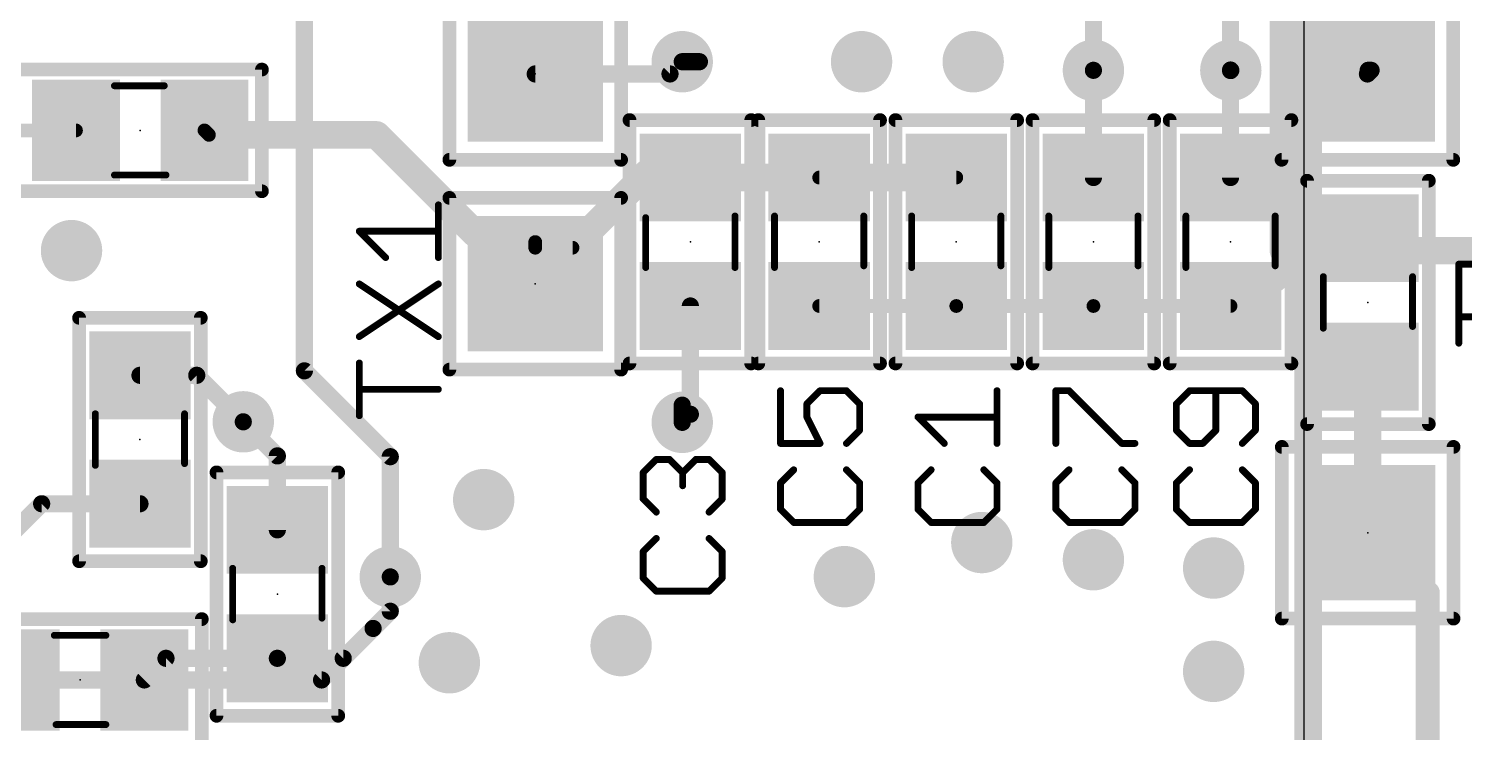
# Model space of a CAD drawing. Extents: x -16 to 117, y 0 to 53.
# Drawn here: x 33.51 to 54.75, y 17.01 to 27.41 of the extents above; entities that cross this region are included whole.
import ezdxf

# ---------------------------------------------------------------- set-up
doc = ezdxf.new("R2010")
doc.units = 0
for name, color, linetype in [('1', 12, 'CONTINUOUS'), ('16', 132, 'CONTINUOUS'), ('18', 110, 'CONTINUOUS'), ('21', 53, 'CONTINUOUS'), ('23', 53, 'CONTINUOUS'), ('51', 253, 'CONTINUOUS')]:
    doc.layers.add(name, color=color, linetype=linetype)

# ---------------------------------------------------------------- blocks, each defined once
blk = doc.blocks.new('RECT')
blk.add_solid([(-0.5, -0.5), (0.5, -0.5), (-0.5, 0.5), (0.5, 0.5)])
blk = doc.blocks.new('ROUNDV')
at = {"const_width": 0.5}
blk.add_lwpolyline([(0, -0.25, 1), (0, 0.25, 1), (0, -0.25)], format="xyb", dxfattribs=at)

msp = doc.modelspace()

# ---------------------------------------------------------------- linework, layer by layer
at = {"layer": '1'}
for points, const_width in [([(49.261, 26.797), (49.261, 28.51)], 0.254), ([(51.289, 26.801), (51.289, 28.51)], 0.254), ([(42.999, 26.743), (43.18, 26.924)], 0.254), ([(41.006, 26.743), (42.999, 26.743)], 0.254), ([(49.261, 25.211), (49.261, 26.797)], 0.254), ([(51.293, 26.797), (51.289, 26.801)], 0.254), ([(51.289, 26.793), (51.293, 26.797)], 0.254), ([(51.289, 25.211), (51.289, 26.793)], 0.254), ([(53.313, 26.743), (53.367, 26.797)], 0.254), ([(53.367, 26.797), (53.325, 26.797)], 0.254), ([(31.1, 25.908), (34.214, 25.908)], 0.2032), ([(36.18, 25.842), (38.659, 25.842)], 0.4064), ([(36.114, 25.908), (36.18, 25.842)], 0.2032), ([(38.659, 25.842), (40.117, 24.384)], 0.4064), ([(41.557, 24.173), (42.657, 25.273)], 0.4064), ([(42.657, 25.273), (43.712, 25.273)], 0.4064), ([(43.712, 25.273), (43.3, 25.211)], 0.4064), ([(43.3, 25.211), (47.233, 25.211)], 0.4064), ([(47.233, 25.211), (45.205, 25.211)], 0.2032), ([(40.117, 24.384), (40.879, 24.384)], 0.4064), ([(40.879, 24.384), (41.006, 24.257)], 0.4064), ([(51.934, 23.714), (52.54, 24.32)], 0.4064), ([(52.54, 24.32), (53.315, 24.32)], 0.4064), ([(53.315, 24.32), (53.321, 24.314)], 0.4064), ([(41.006, 24.257), (41.006, 24.173)], 0.2032), ([(41.006, 24.173), (41.557, 24.173)], 0.2032), ([(41.557, 24.173), (41.557, 23.683)], 0.4064), ([(41.557, 23.683), (41.006, 23.64)], 0.4064), ([(51.289, 23.311), (51.342, 23.714)], 0.4064), ([(51.342, 23.714), (51.934, 23.714)], 0.4064), ([(43.3, 21.71), (43.3, 23.311)], 0.254), ([(45.205, 23.311), (47.233, 23.311)], 0.2032), ([(47.233, 23.311), (49.261, 23.311)], 0.2032), ([(49.261, 23.311), (51.289, 23.311)], 0.2032), ([(53.317, 22.41), (53.321, 22.414)], 0.4064), ([(53.317, 19.957), (53.317, 22.41)], 0.4064), ([(36, 22.286), (35.16, 22.286)], 0.254), ([(36.688, 21.598), (36, 22.286)], 0.254), ([(37.192, 21.094), (36.688, 21.598)], 0.254), ([(43.18, 21.59), (43.3, 21.71)], 0.254), ([(37.192, 20), (37.192, 21.094)], 0.254), ([(32.878, 19.558), (33.706, 20.386)], 0.254), ([(33.706, 20.386), (35.16, 20.386)], 0.254), ([(54.206, 19.068), (53.317, 19.957)], 0.3556), ([(38.862, 18.796), (38.862, 19.304)], 0.254), ([(54.206, 5.596), (54.206, 19.068)], 0.3556), ([(38.608, 18.542), (38.862, 18.796)], 0.254), ([(38.166, 18.1), (38.608, 18.542)], 0.254), ([(35.545, 18.1), (35.225, 17.78)], 0.254), ([(37.192, 18.1), (35.545, 18.1)], 0.254), ([(37.192, 18.1), (38.166, 18.1)], 0.254)]:
    msp.add_lwpolyline(points, dxfattribs=dict(at, const_width=const_width))
for points, const_width in [([(43.2249, 26.8791, 1), (43.1351, 26.9689)], 0.127), ([(41.006, 26.8065, 1), (41.006, 26.6795)], 0.127), ([(42.9541, 26.7879, 1), (43.0439, 26.6981)], 0.127), ([(42.999, 26.6795, 1), (42.999, 26.8065)], 0.127), ([(49.3245, 26.797, 1), (49.1975, 26.797)], 0.127), ([(49.1975, 26.797, 1), (49.3245, 26.797)], 0.127), ([(51.3339, 26.8459, 1), (51.2441, 26.7561)], 0.127), ([(51.3525, 26.793, 1), (51.2255, 26.793)], 0.127), ([(51.2441, 26.8379, 1), (51.3339, 26.7481)], 0.127), ([(51.2255, 26.801, 1), (51.3525, 26.801)], 0.127), ([(51.3379, 26.7521, 1), (51.2481, 26.8419)], 0.127), ([(51.2481, 26.7521, 1), (51.3379, 26.8419)], 0.127), ([(53.2681, 26.7879, 1), (53.3579, 26.6981)], 0.127), ([(53.325, 26.8605, 1), (53.325, 26.7335)], 0.127), ([(53.4119, 26.7521, 1), (53.3221, 26.8419)], 0.127), ([(53.367, 26.7335, 1), (53.367, 26.8605)], 0.127), ([(34.214, 25.8572, 1), (34.214, 25.9588)], 0.1016), ([(36.18, 25.9436, 1), (36.18, 25.7404)], 0.2032), ([(36.1499, 25.9439, 1), (36.0781, 25.8721)], 0.1016), ([(36.1441, 25.8061, 1), (36.2159, 25.8779)], 0.1016), ([(38.7308, 25.9138, 1), (38.5872, 25.7702)], 0.2032), ([(38.659, 25.7404, 1), (38.659, 25.9436)], 0.2032), ([(42.657, 25.3746, 1), (42.657, 25.1714)], 0.2032), ([(42.7288, 25.2012, 1), (42.5852, 25.3448)], 0.2032), ([(43.3, 25.3126, 1), (43.3, 25.1094)], 0.2032), ([(43.2849, 25.3115, 1), (43.3151, 25.1105)], 0.2032), ([(43.7271, 25.1725, 1), (43.6969, 25.3735)], 0.2032), ([(43.712, 25.1714, 1), (43.712, 25.3746)], 0.2032), ([(45.205, 25.2618, 1), (45.205, 25.1602)], 0.1016), ([(47.233, 25.1094, 1), (47.233, 25.3126)], 0.2032), ([(47.233, 25.1602, 1), (47.233, 25.2618)], 0.1016), ([(49.1975, 25.211, 1), (49.3245, 25.211)], 0.127), ([(51.2255, 25.211, 1), (51.3525, 25.211)], 0.127), ([(40.117, 24.4856, 1), (40.117, 24.2824)], 0.2032), ([(40.0452, 24.3122, 1), (40.1888, 24.4558)], 0.2032), ([(40.9508, 24.4558, 1), (40.8072, 24.3122)], 0.2032), ([(40.879, 24.2824, 1), (40.879, 24.4856)], 0.2032), ([(40.9342, 24.1852, 1), (41.0778, 24.3288)], 0.2032), ([(52.54, 24.4216, 1), (52.54, 24.2184)], 0.2032), ([(52.6118, 24.2482, 1), (52.4682, 24.3918)], 0.2032), ([(53.3868, 24.3918, 1), (53.2432, 24.2482)], 0.2032), ([(53.2492, 24.2422, 1), (53.3928, 24.3858)], 0.2032), ([(53.315, 24.2184, 1), (53.315, 24.4216)], 0.2032), ([(41.0568, 24.257, 1), (40.9552, 24.257)], 0.1016), ([(41.006, 24.2238, 1), (41.006, 24.1222)], 0.1016), ([(40.9552, 24.173, 1), (41.0568, 24.173)], 0.1016), ([(41.6586, 24.173, 1), (41.4554, 24.173)], 0.2032), ([(41.4852, 24.2448, 1), (41.6288, 24.1012)], 0.2032), ([(41.557, 24.1222, 1), (41.557, 24.2238)], 0.1016), ([(40.9981, 23.7413, 1), (41.0139, 23.5387)], 0.2032), ([(41.4554, 23.683, 1), (41.6586, 23.683)], 0.2032), ([(41.5649, 23.5817, 1), (41.5491, 23.7843)], 0.2032), ([(51.342, 23.8156, 1), (51.342, 23.6124)], 0.2032), ([(51.4427, 23.7008, 1), (51.2413, 23.7272)], 0.2032), ([(51.8622, 23.7858, 1), (52.0058, 23.6422)], 0.2032), ([(51.934, 23.6124, 1), (51.934, 23.8156)], 0.2032), ([(43.3635, 23.311, 1), (43.2365, 23.311)], 0.127), ([(45.205, 23.3618, 1), (45.205, 23.2602)], 0.1016), ([(47.233, 23.3618, 1), (47.233, 23.2602)], 0.1016), ([(47.233, 23.2602, 1), (47.233, 23.3618)], 0.1016), ([(49.261, 23.3618, 1), (49.261, 23.2602)], 0.1016), ([(49.261, 23.2602, 1), (49.261, 23.3618)], 0.1016), ([(51.1883, 23.3242, 1), (51.3897, 23.2978)], 0.2032), ([(51.289, 23.2602, 1), (51.289, 23.3618)], 0.1016), ([(53.4186, 22.41, 1), (53.2154, 22.41)], 0.2032), ([(53.2452, 22.4818, 1), (53.3888, 22.3382)], 0.2032), ([(53.3928, 22.3422, 1), (53.2492, 22.4858)], 0.2032), ([(35.16, 22.3495, 1), (35.16, 22.2225)], 0.127), ([(36.0449, 22.3309, 1), (35.9551, 22.2411)], 0.127), ([(36, 22.2225, 1), (36, 22.3495)], 0.127), ([(36.7329, 21.6429, 1), (36.6431, 21.5531)], 0.127), ([(36.6431, 21.5531, 1), (36.7329, 21.6429)], 0.127), ([(43.1351, 21.6349, 1), (43.2249, 21.5451)], 0.127), ([(43.2365, 21.71, 1), (43.3635, 21.71)], 0.127), ([(43.3449, 21.6651, 1), (43.2551, 21.7549)], 0.127), ([(37.2555, 21.094, 1), (37.1285, 21.094)], 0.127), ([(37.1471, 21.0491, 1), (37.2369, 21.1389)], 0.127), ([(33.706, 20.4495, 1), (33.706, 20.3225)], 0.127), ([(33.7509, 20.3411, 1), (33.6611, 20.4309)], 0.127), ([(35.16, 20.3225, 1), (35.16, 20.4495)], 0.127), ([(37.1285, 20, 1), (37.2555, 20)], 0.127), ([(53.2154, 19.957, 1), (53.4186, 19.957)], 0.2032), ([(53.3799, 20.0199, 1), (53.2541, 19.8941)], 0.1778), ([(38.9255, 19.304, 1), (38.7985, 19.304)], 0.127), ([(54.2949, 19.068, 1), (54.1171, 19.068)], 0.1778), ([(54.1431, 19.0051, 1), (54.2689, 19.1309)], 0.1778), ([(38.9069, 18.7511, 1), (38.8171, 18.8409)], 0.127), ([(38.7985, 18.796, 1), (38.9255, 18.796)], 0.127), ([(38.5631, 18.5869, 1), (38.6529, 18.4971)], 0.127), ([(38.6529, 18.4971, 1), (38.5631, 18.5869)], 0.127), ([(35.545, 18.1635, 1), (35.545, 18.0365)], 0.127), ([(35.5899, 18.0551, 1), (35.5001, 18.1449)], 0.127), ([(37.192, 18.1635, 1), (37.192, 18.0365)], 0.127), ([(37.192, 18.0365, 1), (37.192, 18.1635)], 0.127), ([(38.1211, 18.1449, 1), (38.2109, 18.0551)], 0.127), ([(38.166, 18.0365, 1), (38.166, 18.1635)], 0.127), ([(35.1801, 17.8249, 1), (35.2699, 17.7351)], 0.127)]:
    msp.add_lwpolyline(points, format="xyb", dxfattribs=dict(at, const_width=const_width))
at = {"layer": '16'}
for points, const_width in [([(52.436, 0.978), (52.436, 52.832)], 0.4064), ([(37.592, 29.718), (37.592, 22.352)], 0.254), ([(52.07, 24.13), (52.07, 29.464)], 0.4064), ([(43.18, 26.924), (43.434, 26.924)], 0.254), ([(58.166, 24.13), (52.07, 24.13)], 0.4064), ([(37.592, 22.352), (38.862, 21.082)], 0.254), ([(43.18, 21.59), (43.18, 21.844)], 0.254), ([(38.862, 21.082), (38.862, 19.304)], 0.254), ([(38.862, 19.304), (38.862, 18.796)], 0.254), ([(38.862, 18.796), (37.846, 17.78)], 0.254), ([(37.846, 17.78), (31.75, 17.78)], 0.254)]:
    msp.add_lwpolyline(points, dxfattribs=dict(at, const_width=const_width))
for points, const_width in [([(43.18, 26.9875, 1), (43.18, 26.8605)], 0.127), ([(43.434, 26.8605, 1), (43.434, 26.9875)], 0.127), ([(52.07, 24.2316, 1), (52.07, 24.0284)], 0.2032), ([(51.9684, 24.13, 1), (52.1716, 24.13)], 0.2032), ([(37.6369, 22.3969, 1), (37.5471, 22.3071)], 0.127), ([(37.5285, 22.352, 1), (37.6555, 22.352)], 0.127), ([(43.2435, 21.844, 1), (43.1165, 21.844)], 0.127), ([(43.1165, 21.59, 1), (43.2435, 21.59)], 0.127), ([(38.9255, 21.082, 1), (38.7985, 21.082)], 0.127), ([(38.8171, 21.0371, 1), (38.9069, 21.1269)], 0.127), ([(38.9255, 19.304, 1), (38.7985, 19.304)], 0.127), ([(38.7985, 19.304, 1), (38.9255, 19.304)], 0.127), ([(38.9069, 18.7511, 1), (38.8171, 18.8409)], 0.127), ([(38.7985, 18.796, 1), (38.9255, 18.796)], 0.127), ([(37.8011, 17.8249, 1), (37.8909, 17.7351)], 0.127), ([(37.846, 17.7165, 1), (37.846, 17.8435)], 0.127)]:
    msp.add_lwpolyline(points, format="xyb", dxfattribs=dict(at, const_width=const_width))
at = {"layer": '21'}
for points, const_width in [([(39.736, 25.473), (39.736, 28.013)], 0.2032), ([(42.276, 28.013), (42.276, 25.473)], 0.2032), ([(52.043, 25.473), (52.043, 28.013)], 0.2032), ([(54.583, 28.013), (54.583, 25.473)], 0.2032), ([(33.364, 26.808), (36.964, 26.808)], 0.2032), ([(36.964, 26.808), (36.964, 25.008)], 0.2032), ([(42.4, 22.461), (42.4, 26.061)], 0.2032), ([(42.4, 26.061), (44.2, 26.061)], 0.2032), ([(44.2, 26.061), (44.2, 22.461)], 0.2032), ([(44.305, 26.061), (46.105, 26.061)], 0.2032), ([(44.305, 22.461), (44.305, 26.061)], 0.2032), ([(46.105, 26.061), (46.105, 22.461)], 0.2032), ([(46.333, 26.061), (48.133, 26.061)], 0.2032), ([(46.333, 22.461), (46.333, 26.061)], 0.2032), ([(48.133, 26.061), (48.133, 22.461)], 0.2032), ([(48.361, 26.061), (50.161, 26.061)], 0.2032), ([(48.361, 22.461), (48.361, 26.061)], 0.2032), ([(50.161, 26.061), (50.161, 22.461)], 0.2032), ([(50.389, 26.061), (52.189, 26.061)], 0.2032), ([(50.389, 22.461), (50.389, 26.061)], 0.2032), ([(52.189, 26.061), (52.189, 22.461)], 0.2032), ([(42.276, 25.473), (39.736, 25.473)], 0.2032), ([(54.583, 25.473), (52.043, 25.473)], 0.2032), ([(52.421, 25.164), (54.221, 25.164)], 0.2032), ([(52.421, 21.564), (52.421, 25.164)], 0.2032), ([(54.221, 25.164), (54.221, 21.564)], 0.2032), ([(36.964, 25.008), (33.364, 25.008)], 0.2032), ([(39.5732, 24.0274), (39.5732, 24.807)], 0.1016), ([(39.736, 22.37), (39.736, 24.91)], 0.2032), ([(39.736, 24.91), (42.276, 24.91)], 0.2032), ([(42.276, 24.91), (42.276, 22.37)], 0.2032), ([(38.7936, 24.0274), (38.4038, 24.4172)], 0.1016), ([(38.4038, 24.4172), (39.5732, 24.4172)], 0.1016), ([(54.6648, 22.7608), (54.6648, 23.9302)], 0.1016), ([(54.6648, 23.9302), (55.2495, 23.9302)], 0.1016), ([(38.4038, 22.858), (39.5732, 23.6376)], 0.1016), ([(38.4038, 23.6376), (39.5732, 22.858)], 0.1016), ([(34.26, 23.136), (36.06, 23.136)], 0.2032), ([(34.26, 19.536), (34.26, 23.136)], 0.2032), ([(36.06, 23.136), (36.06, 19.536)], 0.2032), ([(55.2495, 23.1506), (54.6648, 23.1506)], 0.1016), ([(38.4038, 21.6886), (38.4038, 22.4682)], 0.1016), ([(44.2, 22.461), (42.4, 22.461)], 0.2032), ([(46.105, 22.461), (44.305, 22.461)], 0.2032), ([(48.133, 22.461), (46.333, 22.461)], 0.2032), ([(50.161, 22.461), (48.361, 22.461)], 0.2032), ([(52.189, 22.461), (50.389, 22.461)], 0.2032), ([(42.276, 22.37), (39.736, 22.37)], 0.2032), ([(39.5732, 22.0784), (38.4038, 22.0784)], 0.1016), ([(44.6338, 22.0578), (44.6338, 21.2782)], 0.1016), ([(45.0236, 21.8629), (45.2185, 22.0578)], 0.1016), ([(45.2185, 22.0578), (45.6083, 22.0578)], 0.1016), ([(45.6083, 22.0578), (45.8032, 21.8629)], 0.1016), ([(47.8352, 21.2782), (47.8352, 22.0578)], 0.1016), ([(48.7058, 21.2782), (48.7058, 22.0578)], 0.1016), ([(48.7058, 22.0578), (48.9007, 22.0578)], 0.1016), ([(48.9007, 22.0578), (49.6803, 21.2782)], 0.1016), ([(50.6827, 22.0578), (50.4878, 21.8629)], 0.1016), ([(51.4623, 22.0578), (50.6827, 22.0578)], 0.1016), ([(51.0725, 21.4731), (51.0725, 22.0578)], 0.1016), ([(51.6572, 21.8629), (51.4623, 22.0578)], 0.1016), ([(45.0236, 21.668), (45.0236, 21.8629)], 0.1016), ([(45.8032, 21.8629), (45.8032, 21.4731)], 0.1016), ([(50.4878, 21.8629), (50.4878, 21.4731)], 0.1016), ([(51.6572, 21.4731), (51.6572, 21.8629)], 0.1016), ([(45.2185, 21.2782), (45.0236, 21.668)], 0.1016), ([(47.0556, 21.2782), (46.6658, 21.668)], 0.1016), ([(46.6658, 21.668), (47.8352, 21.668)], 0.1016), ([(54.221, 21.564), (52.421, 21.564)], 0.2032), ([(45.8032, 21.4731), (45.6083, 21.2782)], 0.1016), ([(50.4878, 21.4731), (50.6827, 21.2782)], 0.1016), ([(50.8776, 21.2782), (51.0725, 21.4731)], 0.1016), ([(51.4623, 21.2782), (51.6572, 21.4731)], 0.1016), ([(44.6338, 21.2782), (45.2185, 21.2782)], 0.1016), ([(49.6803, 21.2782), (49.8752, 21.2782)], 0.1016), ([(50.6827, 21.2782), (50.8776, 21.2782)], 0.1016), ([(52.047, 18.687), (52.047, 21.227)], 0.2032), ([(52.047, 21.227), (54.587, 21.227)], 0.2032), ([(54.587, 21.227), (54.587, 18.687)], 0.2032), ([(42.6018, 20.8469), (42.7967, 21.0418)], 0.1016), ([(42.7967, 21.0418), (42.9916, 21.0418)], 0.1016), ([(42.9916, 21.0418), (43.1865, 20.8469)], 0.1016), ([(43.1865, 20.8469), (43.3814, 21.0418)], 0.1016), ([(43.3814, 21.0418), (43.5763, 21.0418)], 0.1016), ([(43.5763, 21.0418), (43.7712, 20.8469)], 0.1016), ([(36.292, 20.85), (38.092, 20.85)], 0.2032), ([(36.292, 17.25), (36.292, 20.85)], 0.2032), ([(38.092, 20.85), (38.092, 17.25)], 0.2032), ([(42.6018, 20.4571), (42.6018, 20.8469)], 0.1016), ([(43.1865, 20.8469), (43.1865, 20.652)], 0.1016), ([(43.7712, 20.8469), (43.7712, 20.4571)], 0.1016), ([(44.8287, 20.8884), (44.6338, 20.6935)], 0.1016), ([(45.8032, 20.6935), (45.6083, 20.8884)], 0.1016), ([(46.8607, 20.8884), (46.6658, 20.6935)], 0.1016), ([(47.8352, 20.6935), (47.6403, 20.8884)], 0.1016), ([(48.9007, 20.8884), (48.7058, 20.6935)], 0.1016), ([(49.8752, 20.6935), (49.6803, 20.8884)], 0.1016), ([(50.6827, 20.8884), (50.4878, 20.6935)], 0.1016), ([(51.6572, 20.6935), (51.4623, 20.8884)], 0.1016), ([(44.6338, 20.6935), (44.6338, 20.3037)], 0.1016), ([(45.8032, 20.3037), (45.8032, 20.6935)], 0.1016), ([(46.6658, 20.6935), (46.6658, 20.3037)], 0.1016), ([(47.8352, 20.3037), (47.8352, 20.6935)], 0.1016), ([(48.7058, 20.6935), (48.7058, 20.3037)], 0.1016), ([(49.8752, 20.3037), (49.8752, 20.6935)], 0.1016), ([(50.4878, 20.6935), (50.4878, 20.3037)], 0.1016), ([(51.6572, 20.3037), (51.6572, 20.6935)], 0.1016), ([(42.7967, 20.2622), (42.6018, 20.4571)], 0.1016), ([(43.7712, 20.4571), (43.5763, 20.2622)], 0.1016), ([(44.6338, 20.3037), (44.8287, 20.1088)], 0.1016), ([(45.6083, 20.1088), (45.8032, 20.3037)], 0.1016), ([(46.6658, 20.3037), (46.8607, 20.1088)], 0.1016), ([(47.6403, 20.1088), (47.8352, 20.3037)], 0.1016), ([(48.7058, 20.3037), (48.9007, 20.1088)], 0.1016), ([(49.6803, 20.1088), (49.8752, 20.3037)], 0.1016), ([(50.4878, 20.3037), (50.6827, 20.1088)], 0.1016), ([(51.4623, 20.1088), (51.6572, 20.3037)], 0.1016), ([(44.8287, 20.1088), (45.6083, 20.1088)], 0.1016), ([(46.8607, 20.1088), (47.6403, 20.1088)], 0.1016), ([(48.9007, 20.1088), (49.6803, 20.1088)], 0.1016), ([(50.6827, 20.1088), (51.4623, 20.1088)], 0.1016), ([(42.7967, 19.8724), (42.6018, 19.6775)], 0.1016), ([(43.7712, 19.6775), (43.5763, 19.8724)], 0.1016), ([(36.06, 19.536), (34.26, 19.536)], 0.2032), ([(42.6018, 19.6775), (42.6018, 19.2877)], 0.1016), ([(43.7712, 19.2877), (43.7712, 19.6775)], 0.1016), ([(42.6018, 19.2877), (42.7967, 19.0928)], 0.1016), ([(43.5763, 19.0928), (43.7712, 19.2877)], 0.1016), ([(42.7967, 19.0928), (43.5763, 19.0928)], 0.1016), ([(32.475, 18.68), (36.075, 18.68)], 0.2032), ([(36.075, 18.68), (36.075, 16.88)], 0.2032), ([(54.587, 18.687), (52.047, 18.687)], 0.2032), ([(38.092, 17.25), (36.292, 17.25)], 0.2032)]:
    msp.add_lwpolyline(points, dxfattribs=dict(at, const_width=const_width))
for points, const_width in [([(37.0148, 26.808, 1), (36.9132, 26.808)], 0.1016), ([(36.964, 26.7572, 1), (36.964, 26.8588)], 0.1016), ([(42.4508, 26.061, 1), (42.3492, 26.061)], 0.1016), ([(42.4, 26.1118, 1), (42.4, 26.0102)], 0.1016), ([(44.2508, 26.061, 1), (44.1492, 26.061)], 0.1016), ([(44.2, 26.0102, 1), (44.2, 26.1118)], 0.1016), ([(44.305, 26.1118, 1), (44.305, 26.0102)], 0.1016), ([(44.3558, 26.061, 1), (44.2542, 26.061)], 0.1016), ([(46.1558, 26.061, 1), (46.0542, 26.061)], 0.1016), ([(46.105, 26.0102, 1), (46.105, 26.1118)], 0.1016), ([(46.333, 26.1118, 1), (46.333, 26.0102)], 0.1016), ([(46.3838, 26.061, 1), (46.2822, 26.061)], 0.1016), ([(48.1838, 26.061, 1), (48.0822, 26.061)], 0.1016), ([(48.133, 26.0102, 1), (48.133, 26.1118)], 0.1016), ([(48.361, 26.1118, 1), (48.361, 26.0102)], 0.1016), ([(48.4118, 26.061, 1), (48.3102, 26.061)], 0.1016), ([(50.2118, 26.061, 1), (50.1102, 26.061)], 0.1016), ([(50.161, 26.0102, 1), (50.161, 26.1118)], 0.1016), ([(50.389, 26.1118, 1), (50.389, 26.0102)], 0.1016), ([(50.4398, 26.061, 1), (50.3382, 26.061)], 0.1016), ([(52.2398, 26.061, 1), (52.1382, 26.061)], 0.1016), ([(52.189, 26.0102, 1), (52.189, 26.1118)], 0.1016), ([(39.736, 25.5238, 1), (39.736, 25.4222)], 0.1016), ([(39.6852, 25.473, 1), (39.7868, 25.473)], 0.1016), ([(42.2252, 25.473, 1), (42.3268, 25.473)], 0.1016), ([(42.276, 25.4222, 1), (42.276, 25.5238)], 0.1016), ([(52.043, 25.5238, 1), (52.043, 25.4222)], 0.1016), ([(51.9922, 25.473, 1), (52.0938, 25.473)], 0.1016), ([(54.5322, 25.473, 1), (54.6338, 25.473)], 0.1016), ([(54.583, 25.4222, 1), (54.583, 25.5238)], 0.1016), ([(52.421, 25.2148, 1), (52.421, 25.1132)], 0.1016), ([(52.4718, 25.164, 1), (52.3702, 25.164)], 0.1016), ([(54.2718, 25.164, 1), (54.1702, 25.164)], 0.1016), ([(54.221, 25.1132, 1), (54.221, 25.2148)], 0.1016), ([(36.9132, 25.008, 1), (37.0148, 25.008)], 0.1016), ([(36.964, 24.9572, 1), (36.964, 25.0588)], 0.1016), ([(39.5986, 24.807, 1), (39.5478, 24.807)], 0.0508), ([(39.7868, 24.91, 1), (39.6852, 24.91)], 0.1016), ([(39.736, 24.9608, 1), (39.736, 24.8592)], 0.1016), ([(42.3268, 24.91, 1), (42.2252, 24.91)], 0.1016), ([(42.276, 24.8592, 1), (42.276, 24.9608)], 0.1016), ([(38.4218, 24.4352, 1), (38.3858, 24.3992)], 0.0508), ([(38.4038, 24.4426, 1), (38.4038, 24.3918)], 0.0508), ([(39.5732, 24.3918, 1), (39.5732, 24.4426)], 0.0508), ([(38.7756, 24.0094, 1), (38.8116, 24.0454)], 0.0508), ([(39.5478, 24.0274, 1), (39.5986, 24.0274)], 0.0508), ([(54.6902, 23.9302, 1), (54.6394, 23.9302)], 0.0508), ([(54.6648, 23.9556, 1), (54.6648, 23.9048)], 0.0508), ([(38.4179, 23.6587, 1), (38.3897, 23.6165)], 0.0508), ([(39.5873, 23.6165, 1), (39.5591, 23.6587)], 0.0508), ([(34.26, 23.1868, 1), (34.26, 23.0852)], 0.1016), ([(34.3108, 23.136, 1), (34.2092, 23.136)], 0.1016), ([(36.1108, 23.136, 1), (36.0092, 23.136)], 0.1016), ([(36.06, 23.0852, 1), (36.06, 23.1868)], 0.1016), ([(54.6648, 23.176, 1), (54.6648, 23.1252)], 0.0508), ([(38.3897, 22.8791, 1), (38.4179, 22.8369)], 0.0508), ([(39.5591, 22.8369, 1), (39.5873, 22.8791)], 0.0508), ([(54.6394, 22.7608, 1), (54.6902, 22.7608)], 0.0508), ([(38.4292, 22.4682, 1), (38.3784, 22.4682)], 0.0508), ([(42.4, 22.5118, 1), (42.4, 22.4102)], 0.1016), ([(42.3492, 22.461, 1), (42.4508, 22.461)], 0.1016), ([(44.1492, 22.461, 1), (44.2508, 22.461)], 0.1016), ([(44.2, 22.4102, 1), (44.2, 22.5118)], 0.1016), ([(44.305, 22.5118, 1), (44.305, 22.4102)], 0.1016), ([(44.2542, 22.461, 1), (44.3558, 22.461)], 0.1016), ([(46.0542, 22.461, 1), (46.1558, 22.461)], 0.1016), ([(46.105, 22.4102, 1), (46.105, 22.5118)], 0.1016), ([(46.333, 22.5118, 1), (46.333, 22.4102)], 0.1016), ([(46.2822, 22.461, 1), (46.3838, 22.461)], 0.1016), ([(48.0822, 22.461, 1), (48.1838, 22.461)], 0.1016), ([(48.133, 22.4102, 1), (48.133, 22.5118)], 0.1016), ([(48.361, 22.5118, 1), (48.361, 22.4102)], 0.1016), ([(48.3102, 22.461, 1), (48.4118, 22.461)], 0.1016), ([(50.1102, 22.461, 1), (50.2118, 22.461)], 0.1016), ([(50.161, 22.4102, 1), (50.161, 22.5118)], 0.1016), ([(50.389, 22.5118, 1), (50.389, 22.4102)], 0.1016), ([(50.3382, 22.461, 1), (50.4398, 22.461)], 0.1016), ([(52.1382, 22.461, 1), (52.2398, 22.461)], 0.1016), ([(52.189, 22.4102, 1), (52.189, 22.5118)], 0.1016), ([(39.736, 22.4208, 1), (39.736, 22.3192)], 0.1016), ([(39.6852, 22.37, 1), (39.7868, 22.37)], 0.1016), ([(42.2252, 22.37, 1), (42.3268, 22.37)], 0.1016), ([(42.276, 22.3192, 1), (42.276, 22.4208)], 0.1016), ([(38.4038, 22.1038, 1), (38.4038, 22.053)], 0.0508), ([(39.5732, 22.053, 1), (39.5732, 22.1038)], 0.0508), ([(44.6592, 22.0578, 1), (44.6084, 22.0578)], 0.0508), ([(45.2185, 22.0832, 1), (45.2185, 22.0324)], 0.0508), ([(45.2365, 22.0398, 1), (45.2005, 22.0758)], 0.0508), ([(45.6263, 22.0758, 1), (45.5903, 22.0398)], 0.0508), ([(45.6083, 22.0324, 1), (45.6083, 22.0832)], 0.0508), ([(47.8606, 22.0578, 1), (47.8098, 22.0578)], 0.0508), ([(48.7312, 22.0578, 1), (48.6804, 22.0578)], 0.0508), ([(48.7058, 22.0832, 1), (48.7058, 22.0324)], 0.0508), ([(48.9187, 22.0758, 1), (48.8827, 22.0398)], 0.0508), ([(48.9007, 22.0324, 1), (48.9007, 22.0832)], 0.0508), ([(50.6827, 22.0832, 1), (50.6827, 22.0324)], 0.0508), ([(50.7007, 22.0398, 1), (50.6647, 22.0758)], 0.0508), ([(51.0979, 22.0578, 1), (51.0471, 22.0578)], 0.0508), ([(51.4803, 22.0758, 1), (51.4443, 22.0398)], 0.0508), ([(51.4623, 22.0324, 1), (51.4623, 22.0832)], 0.0508), ([(45.0056, 21.8809, 1), (45.0416, 21.8449)], 0.0508), ([(45.049, 21.8629, 1), (44.9982, 21.8629)], 0.0508), ([(45.8286, 21.8629, 1), (45.7778, 21.8629)], 0.0508), ([(45.7852, 21.8449, 1), (45.8212, 21.8809)], 0.0508), ([(50.4698, 21.8809, 1), (50.5058, 21.8449)], 0.0508), ([(50.5132, 21.8629, 1), (50.4624, 21.8629)], 0.0508), ([(51.6826, 21.8629, 1), (51.6318, 21.8629)], 0.0508), ([(51.6392, 21.8449, 1), (51.6752, 21.8809)], 0.0508), ([(38.3784, 21.6886, 1), (38.4292, 21.6886)], 0.0508), ([(45.0463, 21.6794, 1), (45.0009, 21.6566)], 0.0508), ([(44.9982, 21.668, 1), (45.049, 21.668)], 0.0508), ([(46.6838, 21.686, 1), (46.6478, 21.65)], 0.0508), ([(46.6658, 21.6934, 1), (46.6658, 21.6426)], 0.0508), ([(47.8352, 21.6426, 1), (47.8352, 21.6934)], 0.0508), ([(52.421, 21.6148, 1), (52.421, 21.5132)], 0.1016), ([(54.221, 21.5132, 1), (54.221, 21.6148)], 0.1016), ([(45.7778, 21.4731, 1), (45.8286, 21.4731)], 0.0508), ([(45.8212, 21.4551, 1), (45.7852, 21.4911)], 0.0508), ([(50.5058, 21.4911, 1), (50.4698, 21.4551)], 0.0508), ([(50.4624, 21.4731, 1), (50.5132, 21.4731)], 0.0508), ([(51.0471, 21.4731, 1), (51.0979, 21.4731)], 0.0508), ([(51.0905, 21.4551, 1), (51.0545, 21.4911)], 0.0508), ([(51.6318, 21.4731, 1), (51.6826, 21.4731)], 0.0508), ([(51.6752, 21.4551, 1), (51.6392, 21.4911)], 0.0508), ([(52.3702, 21.564, 1), (52.4718, 21.564)], 0.1016), ([(54.1702, 21.564, 1), (54.2718, 21.564)], 0.1016), ([(44.6338, 21.3036, 1), (44.6338, 21.2528)], 0.0508), ([(44.6084, 21.2782, 1), (44.6592, 21.2782)], 0.0508), ([(45.1958, 21.2668, 1), (45.2412, 21.2896)], 0.0508), ([(45.2185, 21.2528, 1), (45.2185, 21.3036)], 0.0508), ([(45.5903, 21.2962, 1), (45.6263, 21.2602)], 0.0508), ([(47.0376, 21.2602, 1), (47.0736, 21.2962)], 0.0508), ([(47.8098, 21.2782, 1), (47.8606, 21.2782)], 0.0508), ([(48.6804, 21.2782, 1), (48.7312, 21.2782)], 0.0508), ([(49.6803, 21.3036, 1), (49.6803, 21.2528)], 0.0508), ([(49.6623, 21.2602, 1), (49.6983, 21.2962)], 0.0508), ([(49.8752, 21.2528, 1), (49.8752, 21.3036)], 0.0508), ([(50.6827, 21.3036, 1), (50.6827, 21.2528)], 0.0508), ([(50.6647, 21.2602, 1), (50.7007, 21.2962)], 0.0508), ([(50.8596, 21.2962, 1), (50.8956, 21.2602)], 0.0508), ([(50.8776, 21.2528, 1), (50.8776, 21.3036)], 0.0508), ([(51.4443, 21.2962, 1), (51.4803, 21.2602)], 0.0508), ([(52.0978, 21.227, 1), (51.9962, 21.227)], 0.1016), ([(52.047, 21.2778, 1), (52.047, 21.1762)], 0.1016), ([(54.6378, 21.227, 1), (54.5362, 21.227)], 0.1016), ([(54.587, 21.1762, 1), (54.587, 21.2778)], 0.1016), ([(42.7967, 21.0672, 1), (42.7967, 21.0164)], 0.0508), ([(42.8147, 21.0238, 1), (42.7787, 21.0598)], 0.0508), ([(43.0096, 21.0598, 1), (42.9736, 21.0238)], 0.0508), ([(42.9916, 21.0164, 1), (42.9916, 21.0672)], 0.0508), ([(43.3814, 21.0672, 1), (43.3814, 21.0164)], 0.0508), ([(43.3994, 21.0238, 1), (43.3634, 21.0598)], 0.0508), ([(43.5943, 21.0598, 1), (43.5583, 21.0238)], 0.0508), ([(43.5763, 21.0164, 1), (43.5763, 21.0672)], 0.0508), ([(36.292, 20.9008, 1), (36.292, 20.7992)], 0.1016), ([(36.3428, 20.85, 1), (36.2412, 20.85)], 0.1016), ([(38.1428, 20.85, 1), (38.0412, 20.85)], 0.1016), ([(38.092, 20.7992, 1), (38.092, 20.9008)], 0.1016), ([(42.5838, 20.8649, 1), (42.6198, 20.8289)], 0.0508), ([(42.6272, 20.8469, 1), (42.5764, 20.8469)], 0.0508), ([(43.1685, 20.8649, 1), (43.2045, 20.8289)], 0.0508), ([(43.2119, 20.8469, 1), (43.1611, 20.8469)], 0.0508), ([(43.1685, 20.8289, 1), (43.2045, 20.8649)], 0.0508), ([(43.7966, 20.8469, 1), (43.7458, 20.8469)], 0.0508), ([(43.7532, 20.8289, 1), (43.7892, 20.8649)], 0.0508), ([(44.8467, 20.8704, 1), (44.8107, 20.9064)], 0.0508), ([(45.6263, 20.9064, 1), (45.5903, 20.8704)], 0.0508), ([(46.8787, 20.8704, 1), (46.8427, 20.9064)], 0.0508), ([(47.6583, 20.9064, 1), (47.6223, 20.8704)], 0.0508), ([(48.9187, 20.8704, 1), (48.8827, 20.9064)], 0.0508), ([(49.6983, 20.9064, 1), (49.6623, 20.8704)], 0.0508), ([(50.7007, 20.8704, 1), (50.6647, 20.9064)], 0.0508), ([(51.4803, 20.9064, 1), (51.4443, 20.8704)], 0.0508), ([(43.1611, 20.652, 1), (43.2119, 20.652)], 0.0508), ([(44.6158, 20.7115, 1), (44.6518, 20.6755)], 0.0508), ([(44.6592, 20.6935, 1), (44.6084, 20.6935)], 0.0508), ([(45.8286, 20.6935, 1), (45.7778, 20.6935)], 0.0508), ([(45.7852, 20.6755, 1), (45.8212, 20.7115)], 0.0508), ([(46.6478, 20.7115, 1), (46.6838, 20.6755)], 0.0508), ([(46.6912, 20.6935, 1), (46.6404, 20.6935)], 0.0508), ([(47.8606, 20.6935, 1), (47.8098, 20.6935)], 0.0508), ([(47.8172, 20.6755, 1), (47.8532, 20.7115)], 0.0508), ([(48.6878, 20.7115, 1), (48.7238, 20.6755)], 0.0508), ([(48.7312, 20.6935, 1), (48.6804, 20.6935)], 0.0508), ([(49.9006, 20.6935, 1), (49.8498, 20.6935)], 0.0508), ([(49.8572, 20.6755, 1), (49.8932, 20.7115)], 0.0508), ([(50.4698, 20.7115, 1), (50.5058, 20.6755)], 0.0508), ([(50.5132, 20.6935, 1), (50.4624, 20.6935)], 0.0508), ([(51.6826, 20.6935, 1), (51.6318, 20.6935)], 0.0508), ([(51.6392, 20.6755, 1), (51.6752, 20.7115)], 0.0508), ([(42.6198, 20.4751, 1), (42.5838, 20.4391)], 0.0508), ([(42.5764, 20.4571, 1), (42.6272, 20.4571)], 0.0508), ([(43.7458, 20.4571, 1), (43.7966, 20.4571)], 0.0508), ([(43.7892, 20.4391, 1), (43.7532, 20.4751)], 0.0508), ([(42.7787, 20.2442, 1), (42.8147, 20.2802)], 0.0508), ([(43.5583, 20.2802, 1), (43.5943, 20.2442)], 0.0508), ([(44.6518, 20.3217, 1), (44.6158, 20.2857)], 0.0508), ([(44.6084, 20.3037, 1), (44.6592, 20.3037)], 0.0508), ([(45.7778, 20.3037, 1), (45.8286, 20.3037)], 0.0508), ([(45.8212, 20.2857, 1), (45.7852, 20.3217)], 0.0508), ([(46.6838, 20.3217, 1), (46.6478, 20.2857)], 0.0508), ([(46.6404, 20.3037, 1), (46.6912, 20.3037)], 0.0508), ([(47.8098, 20.3037, 1), (47.8606, 20.3037)], 0.0508), ([(47.8532, 20.2857, 1), (47.8172, 20.3217)], 0.0508), ([(48.7238, 20.3217, 1), (48.6878, 20.2857)], 0.0508), ([(48.6804, 20.3037, 1), (48.7312, 20.3037)], 0.0508), ([(49.8498, 20.3037, 1), (49.9006, 20.3037)], 0.0508), ([(49.8932, 20.2857, 1), (49.8572, 20.3217)], 0.0508), ([(50.5058, 20.3217, 1), (50.4698, 20.2857)], 0.0508), ([(50.4624, 20.3037, 1), (50.5132, 20.3037)], 0.0508), ([(51.6318, 20.3037, 1), (51.6826, 20.3037)], 0.0508), ([(51.6752, 20.2857, 1), (51.6392, 20.3217)], 0.0508), ([(44.8287, 20.1342, 1), (44.8287, 20.0834)], 0.0508), ([(44.8107, 20.0908, 1), (44.8467, 20.1268)], 0.0508), ([(45.5903, 20.1268, 1), (45.6263, 20.0908)], 0.0508), ([(45.6083, 20.0834, 1), (45.6083, 20.1342)], 0.0508), ([(46.8607, 20.1342, 1), (46.8607, 20.0834)], 0.0508), ([(46.8427, 20.0908, 1), (46.8787, 20.1268)], 0.0508), ([(47.6223, 20.1268, 1), (47.6583, 20.0908)], 0.0508), ([(47.6403, 20.0834, 1), (47.6403, 20.1342)], 0.0508), ([(48.9007, 20.1342, 1), (48.9007, 20.0834)], 0.0508), ([(48.8827, 20.0908, 1), (48.9187, 20.1268)], 0.0508), ([(49.6623, 20.1268, 1), (49.6983, 20.0908)], 0.0508), ([(49.6803, 20.0834, 1), (49.6803, 20.1342)], 0.0508), ([(50.6827, 20.1342, 1), (50.6827, 20.0834)], 0.0508), ([(50.6647, 20.0908, 1), (50.7007, 20.1268)], 0.0508), ([(51.4443, 20.1268, 1), (51.4803, 20.0908)], 0.0508), ([(51.4623, 20.0834, 1), (51.4623, 20.1342)], 0.0508), ([(42.8147, 19.8544, 1), (42.7787, 19.8904)], 0.0508), ([(43.5943, 19.8904, 1), (43.5583, 19.8544)], 0.0508), ([(34.26, 19.5868, 1), (34.26, 19.4852)], 0.1016), ([(34.2092, 19.536, 1), (34.3108, 19.536)], 0.1016), ([(36.0092, 19.536, 1), (36.1108, 19.536)], 0.1016), ([(36.06, 19.4852, 1), (36.06, 19.5868)], 0.1016), ([(42.5838, 19.6955, 1), (42.6198, 19.6595)], 0.0508), ([(42.6272, 19.6775, 1), (42.5764, 19.6775)], 0.0508), ([(43.7966, 19.6775, 1), (43.7458, 19.6775)], 0.0508), ([(43.7532, 19.6595, 1), (43.7892, 19.6955)], 0.0508), ([(42.6198, 19.3057, 1), (42.5838, 19.2697)], 0.0508), ([(43.7892, 19.2697, 1), (43.7532, 19.3057)], 0.0508), ([(42.5764, 19.2877, 1), (42.6272, 19.2877)], 0.0508), ([(42.7967, 19.1182, 1), (42.7967, 19.0674)], 0.0508), ([(42.7787, 19.0748, 1), (42.8147, 19.1108)], 0.0508), ([(43.5583, 19.1108, 1), (43.5943, 19.0748)], 0.0508), ([(43.5763, 19.0674, 1), (43.5763, 19.1182)], 0.0508), ([(43.7458, 19.2877, 1), (43.7966, 19.2877)], 0.0508), ([(36.1258, 18.68, 1), (36.0242, 18.68)], 0.1016), ([(36.075, 18.6292, 1), (36.075, 18.7308)], 0.1016), ([(52.047, 18.7378, 1), (52.047, 18.6362)], 0.1016), ([(51.9962, 18.687, 1), (52.0978, 18.687)], 0.1016), ([(54.5362, 18.687, 1), (54.6378, 18.687)], 0.1016), ([(54.587, 18.6362, 1), (54.587, 18.7378)], 0.1016), ([(36.292, 17.3008, 1), (36.292, 17.1992)], 0.1016), ([(36.2412, 17.25, 1), (36.3428, 17.25)], 0.1016), ([(38.0412, 17.25, 1), (38.1428, 17.25)], 0.1016), ([(38.092, 17.1992, 1), (38.092, 17.3008)], 0.1016)]:
    msp.add_lwpolyline(points, format="xyb", dxfattribs=dict(at, const_width=const_width))
at = {"layer": '23'}
for p in [(41.006, 26.743), (53.313, 26.743), (35.164, 25.908), (43.3, 24.261), (45.205, 24.261), (47.233, 24.261), (49.261, 24.261), (51.289, 24.261), (41.006, 23.64), (53.321, 23.364), (35.16, 21.336), (53.317, 19.957), (37.192, 19.05), (34.275, 17.78)]:
    msp.add_point(p, dxfattribs=at)
at = {"layer": '51'}
msp.add_line((52.38, 5.08), (52.38, 37.846), dxfattribs=at)
at = {"layer": '51', "const_width": 0.1016}
for points in [[(35.52, 26.568), (34.783, 26.568)], [(35.545, 25.248), (34.783, 25.248)], [(42.64, 24.617), (42.64, 23.88)], [(43.96, 24.642), (43.96, 23.88)], [(44.545, 23.88), (44.545, 24.642)], [(45.865, 23.905), (45.865, 24.642)], [(46.573, 23.88), (46.573, 24.642)], [(47.893, 23.905), (47.893, 24.642)], [(48.601, 23.88), (48.601, 24.642)], [(49.921, 23.905), (49.921, 24.642)], [(50.629, 23.88), (50.629, 24.642)], [(51.949, 23.905), (51.949, 24.642)], [(52.661, 22.983), (52.661, 23.745)], [(53.981, 23.008), (53.981, 23.745)], [(34.5, 20.955), (34.5, 21.717)], [(35.82, 20.98), (35.82, 21.717)], [(36.532, 18.669), (36.532, 19.431)], [(37.852, 18.694), (37.852, 19.431)], [(33.894, 18.44), (34.656, 18.44)], [(33.919, 17.12), (34.656, 17.12)]]:
    msp.add_lwpolyline(points, dxfattribs=at)
at = {"layer": '51', "const_width": 0.0508}
for points in [[(34.783, 26.5934, 1), (34.783, 26.5426)], [(35.52, 26.5426, 1), (35.52, 26.5934)], [(34.783, 25.2734, 1), (34.783, 25.2226)], [(35.545, 25.2226, 1), (35.545, 25.2734)], [(42.6654, 24.617, 1), (42.6146, 24.617)], [(43.9854, 24.642, 1), (43.9346, 24.642)], [(44.5704, 24.642, 1), (44.5196, 24.642)], [(45.8904, 24.642, 1), (45.8396, 24.642)], [(46.5984, 24.642, 1), (46.5476, 24.642)], [(47.9184, 24.642, 1), (47.8676, 24.642)], [(48.6264, 24.642, 1), (48.5756, 24.642)], [(49.9464, 24.642, 1), (49.8956, 24.642)], [(50.6544, 24.642, 1), (50.6036, 24.642)], [(51.9744, 24.642, 1), (51.9236, 24.642)], [(42.6146, 23.88, 1), (42.6654, 23.88)], [(43.9346, 23.88, 1), (43.9854, 23.88)], [(44.5196, 23.88, 1), (44.5704, 23.88)], [(45.8396, 23.905, 1), (45.8904, 23.905)], [(46.5476, 23.88, 1), (46.5984, 23.88)], [(47.8676, 23.905, 1), (47.9184, 23.905)], [(48.5756, 23.88, 1), (48.6264, 23.88)], [(49.8956, 23.905, 1), (49.9464, 23.905)], [(50.6036, 23.88, 1), (50.6544, 23.88)], [(51.9236, 23.905, 1), (51.9744, 23.905)], [(52.6864, 23.745, 1), (52.6356, 23.745)], [(54.0064, 23.745, 1), (53.9556, 23.745)], [(52.6356, 22.983, 1), (52.6864, 22.983)], [(53.9556, 23.008, 1), (54.0064, 23.008)], [(34.5254, 21.717, 1), (34.4746, 21.717)], [(35.8454, 21.717, 1), (35.7946, 21.717)], [(34.4746, 20.955, 1), (34.5254, 20.955)], [(35.7946, 20.98, 1), (35.8454, 20.98)], [(36.5574, 19.431, 1), (36.5066, 19.431)], [(37.8774, 19.431, 1), (37.8266, 19.431)], [(36.5066, 18.669, 1), (36.5574, 18.669)], [(37.8266, 18.694, 1), (37.8774, 18.694)], [(33.894, 18.4654, 1), (33.894, 18.4146)], [(34.656, 18.4146, 1), (34.656, 18.4654)], [(33.919, 17.1454, 1), (33.919, 17.0946)], [(34.656, 17.0946, 1), (34.656, 17.1454)]]:
    msp.add_lwpolyline(points, format="xyb", dxfattribs=at)

# ---------------------------------------------------------------- block references
at = {"layer": '1'}
for p, xscale, yscale, rotation in [((41.006, 26.743), 2, 2, 180), ((53.313, 26.743), 2, 2, 180), ((34.214, 25.908), 1.3, 1.5, 180), ((36.114, 25.908), 1.3, 1.5, 180), ((43.3, 25.211), 1.3, 1.5, 270), ((45.205, 25.211), 1.3, 1.5, 90), ((47.233, 25.211), 1.3, 1.5, 90), ((49.261, 25.211), 1.3, 1.5, 90), ((51.289, 25.211), 1.3, 1.5, 90), ((53.321, 24.314), 1.3, 1.5, 90), ((41.006, 23.64), 2, 2, 180), ((43.3, 23.311), 1.3, 1.5, 270), ((45.205, 23.311), 1.3, 1.5, 90), ((47.233, 23.311), 1.3, 1.5, 90), ((49.261, 23.311), 1.3, 1.5, 90), ((51.289, 23.311), 1.3, 1.5, 90), ((35.16, 22.286), 1.3, 1.5, 90), ((53.321, 22.414), 1.3, 1.5, 90), ((35.16, 20.386), 1.3, 1.5, 90), ((53.317, 19.957), 2, 2, 180), ((37.192, 20), 1.3, 1.5, 90), ((37.192, 18.1), 1.3, 1.5, 90)]:
    msp.add_blockref('RECT', p, dxfattribs=dict(at, xscale=xscale, yscale=yscale, rotation=rotation))
at = {"layer": '1', "xscale": 1.3, "yscale": 1.5}
for p in [(33.325, 17.78), (35.225, 17.78)]:
    msp.add_blockref('RECT', p, dxfattribs=at)
at = {"layer": '18', "xscale": 0.908, "yscale": 0.908}
for p in [(43.18, 26.924), (43.18, 26.924), (45.832, 26.924), (45.832, 26.924), (47.483, 26.924), (47.483, 26.924), (49.261, 26.797), (49.261, 26.797), (51.293, 26.797), (51.293, 26.797), (53.325, 26.797), (53.325, 26.797), (34.148, 24.13), (34.148, 24.13), (36.688, 21.598), (36.688, 21.598), (43.18, 21.59), (43.18, 21.59), (40.244, 20.447), (40.244, 20.447), (47.61, 19.812), (47.61, 19.812), (49.261, 19.558), (49.261, 19.558), (38.862, 19.304), (38.862, 19.304), (45.578, 19.308), (45.578, 19.308), (51.039, 19.435), (51.039, 19.435), (42.276, 18.288), (42.276, 18.288), (39.736, 18.034), (39.736, 18.034), (51.039, 17.907), (51.039, 17.907)]:
    msp.add_blockref('ROUNDV', p, dxfattribs=at)
at = {"layer": '51', "xscale": 0.7501, "yscale": 1.4501}
for p, rotation in [((34.4334, 25.9069), 180), ((35.8812, 25.9069), 180), ((43.3011, 24.9782), 270), ((45.2039, 24.9916), 90), ((47.2319, 24.9916), 90), ((49.2599, 24.9916), 90), ((51.2879, 24.9916), 90), ((53.3199, 24.0947), 90), ((43.3011, 23.5304), 270), ((45.2039, 23.5439), 90), ((47.2319, 23.5439), 90), ((49.2599, 23.5439), 90), ((51.2879, 23.5439), 90), ((53.3199, 22.6469), 90), ((35.1589, 22.0667), 90), ((35.1589, 20.6189), 90), ((37.1909, 19.7807), 90), ((37.1909, 18.3329), 90)]:
    msp.add_blockref('RECT', p, dxfattribs=dict(at, rotation=rotation))
for p in [(33.5579, 17.7812), (35.0057, 17.7812)]:
    msp.add_blockref('RECT', p, dxfattribs=at)

doc.saveas('drawing.dxf')
